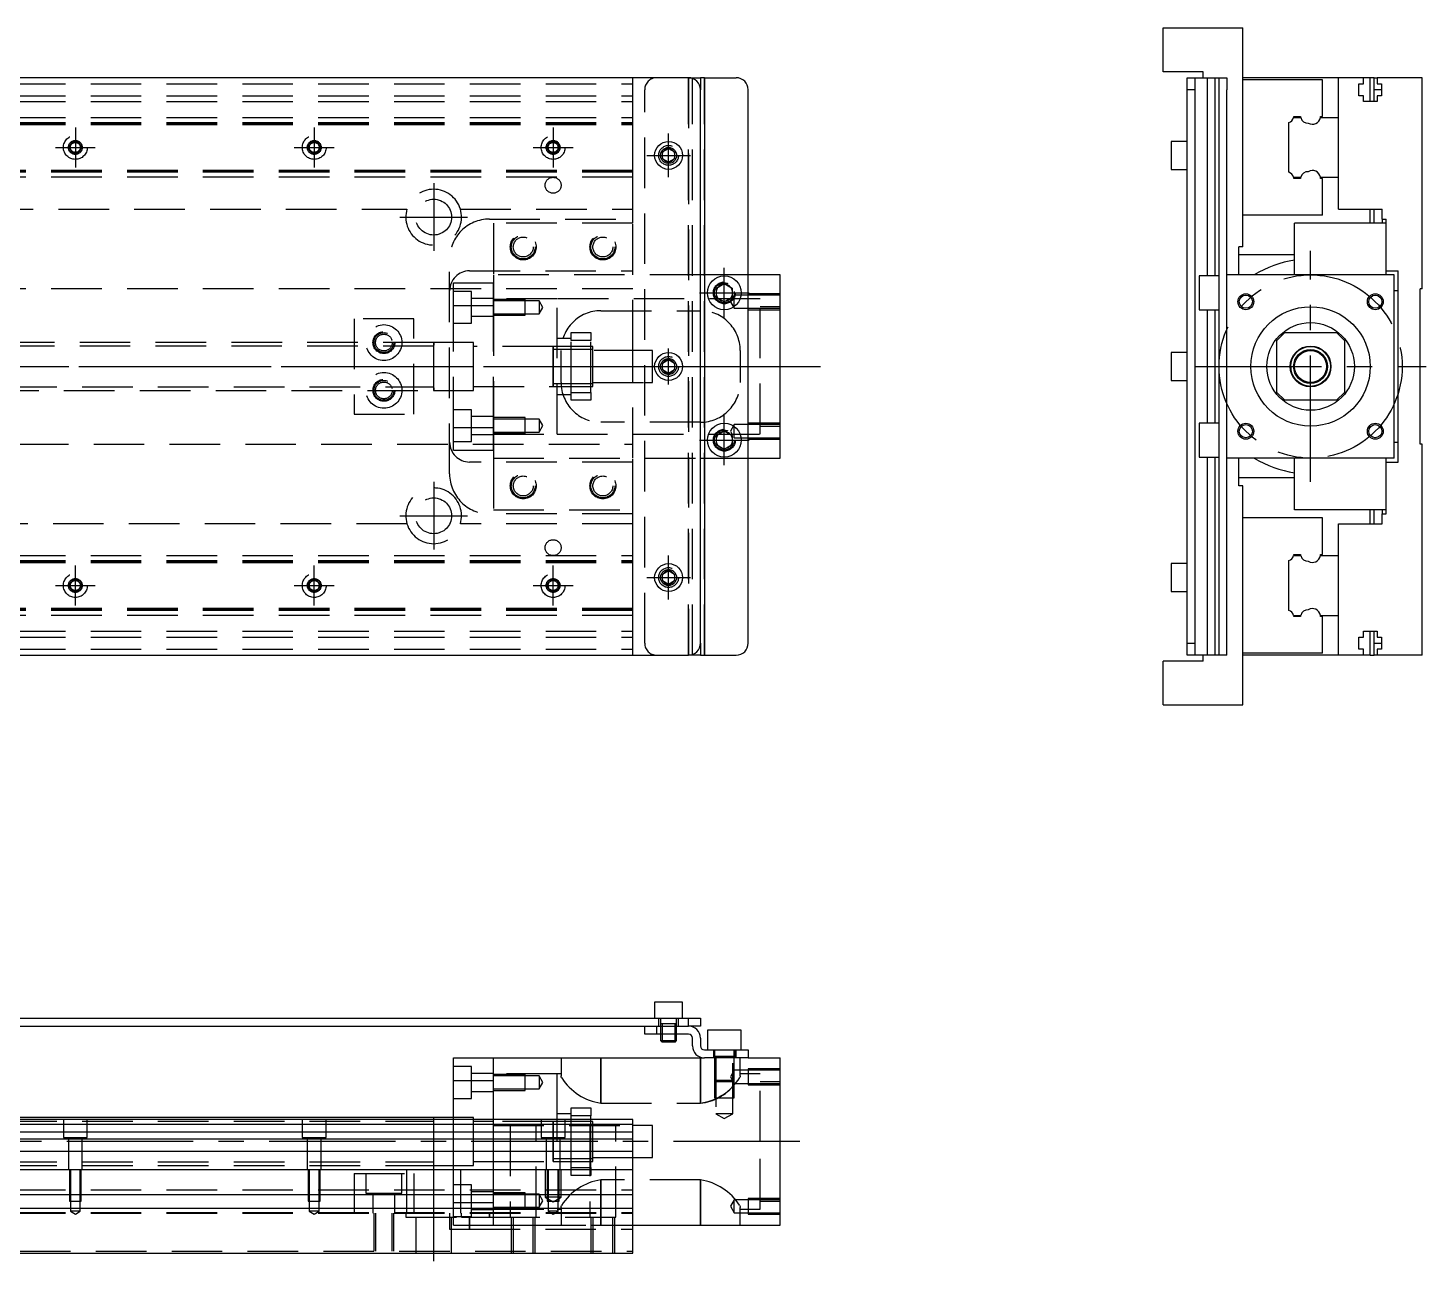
# Model space of a CAD drawing. Extents: x -14 to 676, y -266 to 87.
# Drawn here: x 325.1 to 676.3, y -224.6 to 85 of the extents above; entities that cross this region are included whole.
import ezdxf

# ---------------------------------------------------------------- set-up
doc = ezdxf.new("R2010")
doc.units = 0
doc.linetypes.add('CENTER', pattern=[50.8, 31.75, -6.35, 6.35, -6.35])
doc.linetypes.add('DASHED', pattern=[19.05, 12.7, -6.35])
doc.layers.get('0').update_dxf_attribs({"linetype": 'CONTINUOUS'})
doc.layers.add('CENTER', color=1, linetype='CENTER')

msp = doc.modelspace()

# ---------------------------------------------------------------- linework, layer by layer
at = {"color": 7, "linetype": 'CONTINUOUS'}
for p, q in [((610.25, 74), (610.25, 85)), ((610.25, 85), (630.25, 85)), ((630.25, 30), (630.25, 85)), ((620.25, 74), (610.25, 74)), ((620.25, 72.5), (620.25, 74)), ((491, 72.5), (3, 72.5)), ((491, 72.5), (494, 72.5)), ((494, 72.5), (494, 69.5)), ((495, 72.5), (494, 72.5)), ((495, 72.5), (495, -72.5)), ((495, 72.5), (503, 72.5)), ((616.25, 69.5), (616.25, 72.5)), ((616.25, 72.5), (626.25, 72.5)), ((618.25, -72.5), (618.25, 72.5)), ((621.25, 72.5), (621.25, 22.75)), ((623.25, 22.75), (623.25, 72.5)), ((624.25, 69.5), (624.25, 72.5)), ((626.25, 72.5), (626.25, 69.5)), ((654.25, 72.5), (630.25, 72.5)), ((650.25, 72), (630.25, 72)), ((650.25, 62.8), (650.25, 72)), ((654.25, 62.5), (654.25, 72.5)), ((660.55, 72.5), (654.25, 72.5)), ((659.4, 71), (660.55, 71)), ((659.4, 68), (659.4, 71)), ((662.25, 72.5), (660.55, 72.5)), ((660.55, 71), (660.55, 72.5)), ((662.25, 66.5), (662.25, 72.5)), ((663.25, 72.5), (662.25, 72.5)), ((663.25, 72.5), (663.95, 72.5)), ((663.25, 69.5), (663.25, 72.5)), ((663.95, 72.5), (663.95, 71)), ((675.25, 72.5), (663.95, 72.5)), ((663.95, 71), (665.1, 71)), ((665.1, 71), (665.1, 68)), ((675.25, 19.5), (675.25, 72.5)), ((494, -69.5), (494, 69.5)), ((506, -69.5), (506, 69.5)), ((618.25, 69.5), (616.25, 69.5)), ((616.25, -69.5), (616.25, 69.5)), ((624.25, -69.5), (624.25, 69.5)), ((626.25, 23), (626.25, 69.5)), ((660.55, 68), (659.4, 68)), ((660.55, 66.5), (660.55, 68)), ((665.1, 69.5), (663.25, 69.5)), ((663.25, 66.5), (663.25, 69.5)), ((663.95, 68), (663.95, 66.5)), ((665.1, 68), (663.95, 68)), ((663.95, 66.5), (660.55, 66.5)), ((641.75, 48.752272), (641.75, 61.247728)), ((643.002272, 62.5), (644.77668, 62.5)), ((643.047056, 62.8), (644.75, 62.8)), ((649.727372, 62.5), (654.25, 62.5)), ((649.75, 62.8), (650.25, 62.8)), ((654.25, 47.5), (654.25, 62.5)), ((654.25, 47.5), (654.25, 62.5)), ((612.25, 56.5), (612.25, 53)), ((616.25, 56.5), (612.25, 56.5)), ((484.5, 53.866026), (486, 54.73205)), ((484.5, 52.133974), (484.5, 53.866026)), ((486, 54.73205), (487.5, 53.866026)), ((487.5, 53.866026), (487.5, 52.133974)), ((612.25, 53), (612.25, 49.5)), ((486, 51.26795), (484.5, 52.133974)), ((487.5, 52.133974), (486, 51.26795)), ((612.25, 49.5), (616.25, 49.5)), ((643.002272, 47.5), (644.77668, 47.5)), ((644.75, 47.2), (643.047056, 47.2)), ((649.727372, 47.5), (654.25, 47.5)), ((650.25, 47.2), (649.75, 47.2)), ((650.25, 38), (650.25, 47.2)), ((654.25, 39.5), (654.25, 47.5)), ((654.25, 39.5), (665.25, 39.5)), ((662.25, 36), (662.25, 39.5)), ((663.25, 36), (663.25, 39.5)), ((665.25, 37), (665.25, 39.5)), ((650.25, 38), (630.25, 38)), ((666.25, 36), (643.25, 36)), ((643.25, 23), (643.25, 36)), ((665.25, 37), (666.25, 37)), ((665.25, 37), (665.25, 36)), ((666.25, 36), (666.25, 37)), ((666.25, 24), (666.25, 36)), ((666.25, 24), (666.25, 36)), ((630.25, 30), (629.25, 30)), ((629.25, 23), (629.25, 30)), ((643.25, 28), (629.25, 28)), ((514, 23), (506, 23)), ((514, -23), (514, 23)), ((619.25, 22.75), (619.25, 18.5)), ((624.25, 22.75), (619.25, 22.75)), ((626.25, -23), (626.25, 23)), ((668.25, 23), (626.25, 23)), ((666.25, 23), (666.25, 24)), ((666.25, 24), (669.25, 24)), ((668.25, -23), (668.25, 23)), ((669.25, -24), (669.25, 24)), ((498, 19.6547), (500, 20.809402)), ((498, 17.3453), (498, 19.6547)), ((500, 20.809402), (502, 19.6547)), ((502, 19.6547), (502, 17.3453)), ((619.25, 18.5), (619.25, 14.25)), ((669.25, 19), (668.25, 19)), ((675.25, 19.5), (674.75, 19.5)), ((674.75, -19.5), (674.75, 19.5)), ((500, 16.190598), (498, 17.3453)), ((502, 17.3453), (500, 16.190598)), ((619.25, 14.25), (624.25, 14.25)), ((621.25, 14.25), (621.25, -14.25)), ((623.25, -14.25), (623.25, 14.25)), ((640.75, 8.5), (638.75, 6.5)), ((640.75, 8.5), (653.75, 8.5)), ((655.75, 6.5), (653.75, 8.5)), ((427, -6.000006), (427, 6.000006)), ((457, -5.000006), (457, 5.000006)), ((457, 4.25), (457, 5.000006)), ((457, 4.25), (457, -4.25)), ((638.75, -6.5), (638.75, 6.5)), ((655.75, 6.5), (655.75, -6.5)), ((484.5, 0.866026), (486, 1.73205)), ((484.5, -0.866026), (484.5, 0.866026)), ((486, 1.73205), (487.5, 0.866026)), ((487.5, 0.866026), (487.5, -0.866026)), ((612.25, 3.5), (612.25, 0)), ((616.25, 3.5), (612.25, 3.5)), ((612.25, 0), (612.25, -3.5)), ((486, -1.73205), (484.5, -0.866026)), ((487.5, -0.866026), (486, -1.73205)), ((612.25, -3.5), (616.25, -3.5)), ((457, -5.000006), (457, -4.25)), ((638.75, -6.5), (640.75, -8.5)), ((653.75, -8.5), (655.75, -6.5)), ((653.75, -8.5), (640.75, -8.5)), ((498, -17.3453), (500, -16.190598)), ((498, -19.6547), (498, -17.3453)), ((500, -16.190598), (502, -17.3453)), ((502, -17.3453), (502, -19.6547)), ((619.25, -14.25), (619.25, -18.5)), ((624.25, -14.25), (619.25, -14.25)), ((500, -20.809402), (498, -19.6547)), ((502, -19.6547), (500, -20.809402)), ((619.25, -18.5), (619.25, -22.75)), ((668.25, -19), (669.25, -19)), ((675.25, -19.5), (674.75, -19.5)), ((675.25, -72.5), (675.25, -19.5)), ((506, -23), (514, -23)), ((619.25, -22.75), (624.25, -22.75)), ((621.25, -22.75), (621.25, -72.5)), ((623.25, -72.5), (623.25, -22.75)), ((668.25, -23), (626.25, -23)), ((626.25, -72.5), (626.25, -23)), ((629.25, -30), (629.25, -23)), ((643.25, -36), (643.25, -23)), ((666.25, -24), (666.25, -23)), ((666.25, -36), (666.25, -24)), ((666.25, -36), (666.25, -24)), ((666.25, -24), (669.25, -24)), ((643.25, -28), (629.25, -28)), ((630.25, -30), (629.25, -30)), ((630.25, -85), (630.25, -30)), ((650.25, -38), (630.25, -38)), ((666.25, -36), (643.25, -36)), ((650.25, -47.2), (650.25, -38)), ((662.25, -39.5), (662.25, -36)), ((663.25, -39.5), (663.25, -36)), ((665.25, -36), (665.25, -37)), ((665.25, -39.5), (665.25, -37)), ((665.25, -37), (666.25, -37)), ((666.25, -37), (666.25, -36)), ((654.25, -39.5), (665.25, -39.5)), ((654.25, -47.5), (654.25, -39.5)), ((641.75, -61.247728), (641.75, -48.752272)), ((643.002272, -47.5), (644.77668, -47.5)), ((643.047056, -47.2), (644.75, -47.2)), ((649.727372, -47.5), (654.25, -47.5)), ((649.75, -47.2), (650.25, -47.2)), ((654.25, -62.5), (654.25, -47.5)), ((654.25, -62.5), (654.25, -47.5)), ((484.5, -52.133974), (486, -51.26795)), ((484.5, -53.866026), (484.5, -52.133974)), ((486, -51.26795), (487.5, -52.133974)), ((487.5, -52.133974), (487.5, -53.866026)), ((612.25, -49.5), (612.25, -53)), ((616.25, -49.5), (612.25, -49.5)), ((486, -54.73205), (484.5, -53.866026)), ((487.5, -53.866026), (486, -54.73205)), ((612.25, -53), (612.25, -56.5)), ((612.25, -56.5), (616.25, -56.5)), ((643.002272, -62.5), (644.77668, -62.5)), ((644.75, -62.8), (643.047056, -62.8)), ((649.727372, -62.5), (654.25, -62.5)), ((650.25, -62.8), (649.75, -62.8)), ((650.25, -72), (650.25, -62.8)), ((654.25, -72.5), (654.25, -62.5)), ((660.55, -66.5), (663.95, -66.5)), ((660.55, -68), (660.55, -66.5)), ((662.25, -72.5), (662.25, -66.5)), ((663.25, -69.5), (663.25, -66.5)), ((663.95, -66.5), (663.95, -68)), ((494, -69.5), (494, -72.5)), ((616.25, -69.5), (618.25, -69.5)), ((616.25, -72.5), (616.25, -69.5)), ((624.25, -72.5), (624.25, -69.5)), ((659.4, -68), (660.55, -68)), ((659.4, -71), (659.4, -68)), ((663.25, -69.5), (665.1, -69.5)), ((663.25, -72.5), (663.25, -69.5)), ((663.95, -68), (665.1, -68)), ((665.1, -68), (665.1, -71)), ((3, -72.5), (491, -72.5)), ((494, -72.5), (491, -72.5)), ((494, -72.5), (495, -72.5)), ((495, -72.5), (503, -72.5)), ((626.25, -72.5), (616.25, -72.5)), ((620.25, -74), (620.25, -72.5)), ((650.25, -72), (630.25, -72)), ((654.25, -72.5), (630.25, -72.5)), ((660.55, -72.5), (654.25, -72.5)), ((660.55, -71), (659.4, -71)), ((660.55, -72.5), (660.55, -71)), ((662.25, -72.5), (660.55, -72.5)), ((662.25, -72.5), (663.25, -72.5)), ((663.95, -72.5), (663.25, -72.5)), ((663.95, -71), (663.95, -72.5)), ((665.1, -71), (663.95, -71)), ((675.25, -72.5), (663.95, -72.5)), ((610.25, -85), (610.25, -74)), ((620.25, -74), (610.25, -74)), ((610.25, -85), (630.25, -85)), ((489.5, -159.63), (482.5, -159.63)), ((482.5, -159.63), (482.5, -163.63)), ((489.5, -163.63), (489.5, -159.63)), ((297, -163.63), (491, -163.63)), ((491, -165.63), (491, -163.63)), ((491, -163.63), (494, -163.63)), ((494, -163.63), (494, -165.63)), ((297, -165.63), (483, -165.63)), ((480, -167.63), (480, -165.63)), ((483, -167.63), (480, -167.63)), ((483, -165.63), (491, -165.63)), ((483, -165.63), (483, -167.63)), ((483, -165.63), (491, -165.63)), ((491, -167.63), (483, -167.63)), ((484, -167.63), (484, -169.28)), ((484.35, -167.63), (484.35, -169.63)), ((487.65, -169.63), (487.65, -167.63)), ((488, -169.28), (488, -167.63)), ((494, -165.63), (491, -165.63)), ((504.25, -166.63), (495.75, -166.63)), ((495.75, -166.63), (495.75, -171.63)), ((504.25, -171.63), (504.25, -166.63)), ((484, -169.28), (488, -169.28)), ((484, -169.28), (484.35, -169.63)), ((487.65, -169.63), (484.35, -169.63)), ((487.65, -169.63), (488, -169.28)), ((492, -170.63), (492, -168.63)), ((494, -168.63), (494, -170.63)), ((495, -171.63), (503, -171.63)), ((503, -173.63), (503, -171.63)), ((503, -171.63), (506, -171.63)), ((506, -171.63), (506, -173.63)), ((432, -179.30029), (432, -173.63)), ((432, -173.63), (442, -173.63)), ((442, -173.63), (495, -173.63)), ((442, -189.13), (442, -173.63)), ((503, -173.63), (495, -173.63)), ((506, -173.63), (503, -173.63)), ((506, -173.63), (514, -173.63)), ((514, -215.63), (514, -173.63)), ((432, -179.30029), (442, -179.30029)), ((432, -189.13), (432, -179.30029)), ((427, -188.63), (292.5, -188.63)), ((477, -189.13), (292.5, -189.13)), ((427, -188.63), (426.995, -188.63)), ((427, -189.13), (427, -188.629994)), ((427.005, -188.63), (427, -188.63)), ((432, -188.63), (427, -188.63)), ((477, -222.63), (477, -189.13)), ((477, -190.382272), (292.5, -190.382272)), ((292.5, -192.15668), (477, -192.15668)), ((457, -190.63), (457, -189.629994)), ((458, -190.38), (457, -190.38)), ((457, -194.429962), (457, -190.63)), ((461.5, -190.38), (458, -190.38)), ((466.5, -190.38), (461.5, -190.38)), ((467, -190.38), (466.5, -190.38)), ((477, -194.053076), (292.5, -194.053076)), ((457, -194.830038), (457, -194.429962)), ((457, -199.630006), (457, -194.830038)), ((477, -197.107372), (292.5, -197.107372)), ((457, -198.88), (467, -198.88)), ((17, -201.63), (477, -201.63)), ((17, -207.93), (477, -207.93)), ((17, -211.33), (477, -211.33)), ((477, -215.63), (514, -215.63)), ((17, -222.63), (477, -222.63))]:
    msp.add_line(p, q, dxfattribs=at)
at = {"color": 3, "linetype": 'DASHED'}
for p, q in [((17, 71), (477, 71)), ((477, 62.5), (477, 72.5)), ((491, -72.5), (491, 72.5)), ((491, 72.5), (491, -72.5)), ((492, -72.5), (492, 72.5)), ((495, -72.5), (495, 72.5)), ((17, 68), (477, 68)), ((480, -69.5), (480, 69.5)), ((17, 66.5), (477, 66.5)), ((17, 62.5), (477, 62.5)), ((17, 61.247728), (477, 61.247728)), ((17, 61.1147), (477, 61.1147)), ((17, 61.1), (477, 61.1)), ((17, 60.8), (477, 60.8)), ((477, 61.247728), (477, 62.5)), ((477, 48.752272), (477, 61.247728)), ((484, 53), (484.030168, 53.346066)), ((477, 49.2), (17, 49.2)), ((477, 48.9), (17, 48.9)), ((477, 48.8853), (17, 48.8853)), ((477, 48.752272), (17, 48.752272)), ((477, 47.5), (17, 47.5)), ((477, 47.5), (477, 48.752272)), ((477, 39.5), (477, 47.5)), ((313.708204, 39.5), (420.291796, 39.5)), ((433.708204, 39.5), (477, 39.5)), ((477, 37), (477, 39.5)), ((441, 37), (477, 37)), ((477, 36), (442, 36)), ((442, 36), (442, 23)), ((477, 36), (477, 37)), ((477, 23), (477, 36)), ((431, -27), (431, 27)), ((436, 24), (477, 24)), ((442, 23), (442, 15.32971)), ((494, 23), (442, 23)), ((477, 4), (477, 23)), ((506, 23), (494, 23)), ((477, 19.5), (93.969694, 19.5)), ((432, 15.32971), (432, 21)), ((432, 21), (442, 21)), ((436.5, 18.849242), (432, 18.849242)), ((436.5, 10.849242), (436.5, 18.849242)), ((442, 15.32971), (442, 21)), ((502.5, 17.913456), (502.355836, 17.663756)), ((502.483582, 18.786038), (502.5, 18.5)), ((502.5, 14.613456), (502.5, 17.913456)), ((506, 17.913456), (502.5, 17.913456)), ((514, 18.26345), (506, 18.26345)), ((514, 17.913456), (506, 17.913456)), ((432, 15.32971), (442, 15.32971)), ((432, -15.32971), (432, 15.32971)), ((442, 17.099242), (436.5, 17.099242)), ((458, 17), (442, 17)), ((458, 17), (442, 17)), ((450, 16.849238), (442, 16.849238)), ((450, 16.499242), (442, 16.499242)), ((442, 15.32971), (442, -15.32971)), ((442, -15.32971), (442, 15.32971)), ((450, 12.849248), (450, 16.849238)), ((453.5, 16.499242), (450, 16.499242)), ((453.5, 16.499242), (453.5, 13.199242)), ((454.452628, 14.849242), (453.5, 16.499242)), ((453.5, 13.199242), (454.452628, 14.849242)), ((458, -17), (458, 17)), ((509, 17), (458, 17)), ((501.90257, 16.878676), (501.547372, 16.263456)), ((501.547372, 16.263456), (502.5, 14.613456)), ((502.5, 14.613456), (506, 14.613456)), ((506, 14.613456), (514, 14.613456)), ((506, 14.26346), (514, 14.26346)), ((509, -17), (509, 17)), ((514, 15), (509, 15)), ((422, 12), (407, 12)), ((407, 12), (407, -12)), ((422, -12), (422, 12)), ((432, 10.849242), (436.5, 10.849242)), ((436.5, 12.599242), (442, 12.599242)), ((442, 13.199242), (450, 13.199242)), ((442, 12.849248), (450, 12.849248)), ((450, 13.199242), (453.5, 13.199242)), ((469, 14), (494, 14)), ((461.5, 8.5), (466.5, 8.5)), ((461.5, 6.5), (461.5, 8.5)), ((466.5, 8.5), (466.5, 6.5)), ((427, 5.125), (72, 5.125)), ((427.005, 6), (277, 6)), ((432, 6), (426.995, 6)), ((427, -5.999164), (427, 6)), ((427, 6), (427, 5.325218)), ((437, 6), (432, 6)), ((437, 6), (432, 6)), ((437, 0), (437, 6)), ((437, 0), (437, 6)), ((456.995, 5), (437, 5)), ((457.005, 5), (437, 5)), ((457.005, 5), (456.995, 5)), ((466.5, 5), (456.995, 5)), ((457, 4.43509), (457, 5)), ((457, 5), (457, 4.435078)), ((457, 4.435078), (457, -4.435962)), ((467, 4.25), (457, 4.25)), ((466.5, 5), (457.005, 5)), ((461.5, 7), (458, 7)), ((459, -4), (459, 4)), ((461.5, -6.5), (461.5, 6.5)), ((466.5, 6.5), (461.5, 6.5)), ((466.5, -6.5), (466.5, 6.5)), ((467, 5), (466.5, 5)), ((467, 0), (467, 5)), ((480, 4), (467, 4)), ((477, -4), (477, 4)), ((482, 4), (480, 4)), ((482, 0), (482, 4)), ((504, 4), (504, -4)), ((437, -6), (437, 0)), ((437, -6), (437, 0)), ((467, -5), (467, 0)), ((482, -4), (482, 0)), ((487.973226, 0.326156), (488, 0)), ((642.25, 0), (642.275768, -0.506976)), ((72, -5.125), (427, -5.125)), ((277, -6), (427.005, -6)), ((426.995, -6), (432, -6)), ((427, -5.326228), (427, -6)), ((427, -6), (427, -5.999164)), ((432, -6), (437, -6)), ((432, -6), (437, -6)), ((437, -5), (456.995, -5)), ((437, -5), (457.005, -5)), ((456.995, -5), (457.005, -5)), ((456.995, -5), (466.5, -5)), ((457, -4.25), (467, -4.25)), ((457, -5), (457, -4.435962)), ((457, -4.435962), (457, -5)), ((457.005, -5), (466.5, -5)), ((458, -7), (461.5, -7)), ((461.5, -6.5), (466.5, -6.5)), ((461.5, -8.5), (461.5, -6.5)), ((466.5, -5), (467, -5)), ((466.5, -6.5), (466.5, -8.5)), ((467, -4), (480, -4)), ((477, -23), (477, -4)), ((480, -4), (482, -4)), ((466.5, -8.5), (461.5, -8.5)), ((407, -12), (422, -12)), ((436.5, -10.849242), (432, -10.849242)), ((436.5, -18.849242), (436.5, -10.849242)), ((442, -12.599242), (436.5, -12.599242)), ((450, -12.849248), (442, -12.849248)), ((450, -13.199242), (442, -13.199242)), ((450, -16.849238), (450, -12.849248)), ((453.5, -13.199242), (450, -13.199242)), ((453.5, -13.199242), (453.5, -16.499242)), ((454.452628, -14.849242), (453.5, -13.199242)), ((494, -14), (469, -14)), ((432, -15.32971), (442, -15.32971)), ((432, -21), (432, -15.32971)), ((436.5, -17.099242), (442, -17.099242)), ((442, -15.32971), (442, -23)), ((442, -21), (442, -15.32971)), ((442, -16.499242), (450, -16.499242)), ((442, -16.849238), (450, -16.849238)), ((442, -17), (458, -17)), ((442, -17), (458, -17)), ((450, -16.499242), (453.5, -16.499242)), ((453.5, -16.499242), (454.452628, -14.849242)), ((458, -17), (509, -17)), ((502.5, -14.613456), (501.547372, -16.263456)), ((501.547372, -16.263456), (501.90364, -16.880528)), ((502.5, -17.913456), (502.5, -14.613456)), ((506, -14.613456), (502.5, -14.613456)), ((514, -14.26346), (506, -14.26346)), ((514, -14.613456), (506, -14.613456)), ((509, -15), (514, -15)), ((93.969694, -19.5), (477, -19.5)), ((432, -18.849242), (436.5, -18.849242)), ((432, -21), (442, -21)), ((497.5, -18.5), (497.52689, -18.134318)), ((502.355326, -17.662872), (502.5, -17.913456)), ((502.5, -17.913456), (506, -17.913456)), ((506, -17.913456), (514, -17.913456)), ((506, -18.26345), (514, -18.26345)), ((477, -24), (436, -24)), ((442, -23), (494, -23)), ((442, -23), (442, -36)), ((477, -36), (477, -23)), ((494, -23), (506, -23)), ((477, -37), (441, -37)), ((442, -36), (477, -36)), ((477, -37), (477, -36)), ((477, -39.5), (477, -37)), ((420.291796, -39.5), (313.708204, -39.5)), ((477, -39.5), (433.708204, -39.5)), ((477, -47.5), (477, -39.5)), ((17, -47.5), (477, -47.5)), ((17, -48.752272), (477, -48.752272)), ((17, -48.8853), (477, -48.8853)), ((17, -48.9), (477, -48.9)), ((477, -48.752272), (477, -47.5)), ((477, -61.247728), (477, -48.752272)), ((17, -49.2), (477, -49.2)), ((487.973226, -52.673844), (488, -53)), ((477, -60.8), (17, -60.8)), ((477, -61.1), (17, -61.1)), ((477, -61.1147), (17, -61.1147)), ((477, -61.247728), (17, -61.247728)), ((477, -62.5), (17, -62.5)), ((477, -62.5), (477, -61.247728)), ((477, -72.5), (477, -62.5)), ((17, -66.5), (477, -66.5)), ((17, -68), (477, -68)), ((17, -71), (477, -71)), ((483.5, -163.63), (483.5, -165.63)), ((488.000006, -165.03), (483.999994, -165.03)), ((484, -163.63), (484, -167.63)), ((484.35, -165.03), (484.35, -167.63)), ((487.65, -167.63), (487.65, -165.03)), ((488, -167.63), (488, -163.63)), ((488.5, -165.63), (488.5, -163.63)), ((497.25, -171.63), (497.25, -173.63)), ((497.5, -171.63), (497.5, -179.23)), ((502.499994, -179.230006), (502.499994, -171.63)), ((502.5, -179.23), (502.5, -171.63)), ((502.75, -173.63), (502.75, -171.63)), ((459, -173.63), (459, -178.107288)), ((469, -184.98635), (469, -173.63)), ((469, -173.63), (469, -184.98635)), ((494, -173.63), (494, -184.98635)), ((494, -184.98635), (494, -173.63)), ((502.500006, -173.23), (497.499994, -173.23)), ((497.9, -173.23), (497.9, -187.63)), ((502.1, -187.63), (502.1, -173.23)), ((504, -178.107288), (504, -173.63)), ((436.5, -175.780758), (432, -175.780758)), ((436.5, -183.780758), (436.5, -175.780758)), ((442, -177.530758), (436.5, -177.530758)), ((458, -177.63), (442, -177.63)), ((450, -177.780762), (442, -177.780762)), ((450, -178.130758), (442, -178.130758)), ((450, -181.780752), (450, -177.780762)), ((453.5, -178.130758), (450, -178.130758)), ((453.5, -178.130758), (453.5, -179.780758)), ((454.452628, -179.780758), (453.5, -178.130758)), ((458, -189.13), (458, -177.63)), ((459, -177.63), (458, -177.63)), ((459.038578, -178.344492), (459, -178.107288)), ((459.151334, -178.625906), (459.038578, -178.344492)), ((502.5, -176.716544), (501.547372, -178.366544)), ((501.547372, -178.366544), (502.5, -180.016544)), ((506, -176.716544), (502.5, -176.716544)), ((503.966794, -178.32572), (503.869504, -178.582408)), ((504, -178.107288), (503.966794, -178.32572)), ((509, -177.63), (504, -177.63)), ((506, -176.36655), (506, -180.36654)), ((514, -176.36655), (506, -176.36655)), ((514, -176.716544), (506, -176.716544)), ((509, -194.63), (509, -177.63)), ((436.5, -182.030758), (442, -182.030758)), ((442, -181.430758), (450, -181.430758)), ((442, -181.780752), (450, -181.780752)), ((450, -181.430758), (453.5, -181.430758)), ((453.5, -179.780758), (453.5, -181.430758)), ((453.5, -181.430758), (454.452628, -179.780758)), ((497.5, -179.23), (502.5, -179.23)), ((497.5, -179.23), (497.9, -179.63)), ((497.500006, -179.230006), (497.500006, -183.63)), ((502.1, -179.63), (497.9, -179.63)), ((502.1, -179.63), (502.5, -179.23)), ((502.499994, -183.63), (502.499994, -179.230006)), ((502.5, -180.016544), (506, -180.016544)), ((506, -180.016544), (514, -180.016544)), ((506, -180.36654), (514, -180.36654)), ((514, -179.63), (509, -179.63)), ((432, -183.780758), (436.5, -183.780758)), ((469, -184.98635), (494, -184.98635)), ((497.500006, -183.63), (502.499994, -183.63)), ((72, -189.505), (427, -189.505)), ((334, -189.13), (334, -193.63)), ((340, -193.63), (340, -189.13)), ((394, -189.13), (394, -193.63)), ((400, -193.63), (400, -189.13)), ((427, -200.629164), (427, -189.13)), ((437, -188.63), (432, -188.63)), ((432, -201.63), (432, -189.13)), ((437, -189.13), (437, -188.63)), ((437, -194.63), (437, -189.13)), ((442, -190.63), (442, -189.13)), ((454, -189.13), (454, -193.63)), ((461.5, -187.63), (458, -187.63)), ((458, -190.63), (458, -189.13)), ((460, -193.63), (460, -189.13)), ((461.5, -186.13), (466.5, -186.13)), ((461.5, -188.13), (461.5, -186.13)), ((466.5, -188.13), (461.5, -188.13)), ((461.5, -189.13), (461.5, -188.13)), ((461.5, -190.63), (461.5, -189.13)), ((466.5, -186.13), (466.5, -188.13)), ((466.5, -189.13), (466.5, -188.13)), ((466.5, -190.63), (466.5, -189.13)), ((502.1, -187.63), (497.9, -187.63)), ((497.9, -187.63), (500, -188.842436)), ((500, -188.842436), (502.1, -187.63)), ((442, -189.63), (437, -189.63)), ((457, -189.63), (442, -189.63)), ((442, -190.63), (477, -190.63)), ((442, -201.63), (442, -190.63)), ((446.25, -190.63), (446.25, -213.63)), ((452.75, -213.63), (452.75, -190.63)), ((457, -189.63), (456.995, -189.63)), ((457, -189.63), (457, -190.194922)), ((457, -189.631002), (457, -189.63)), ((457.005, -189.63), (457, -189.63)), ((458, -189.63), (457, -189.63)), ((457, -190.19491), (457, -189.631002)), ((457, -190.194922), (457, -190.629226)), ((457, -190.629226), (457, -194.429974)), ((461.5, -189.63), (458, -189.63)), ((458, -194.63), (458, -190.63)), ((466.5, -189.63), (461.5, -189.63)), ((461.5, -201.13), (461.5, -190.63)), ((466.25, -190.63), (466.25, -213.63)), ((467, -189.63), (466.5, -189.63)), ((466.5, -201.13), (466.5, -190.63)), ((467, -190.63), (467, -189.63)), ((467, -199.63), (467, -190.63)), ((472.75, -213.63), (472.75, -190.63)), ((482, -190.63), (477, -190.63)), ((482, -198.63), (482, -190.63)), ((334, -193.63), (340, -193.63)), ((335.25, -193.63), (335.25, -201.63)), ((338.75, -201.63), (338.75, -193.63)), ((394, -193.63), (400, -193.63)), ((395.25, -193.63), (395.25, -201.63)), ((398.75, -201.63), (398.75, -193.63)), ((437, -200.63), (437, -194.63)), ((454, -193.63), (460, -193.63)), ((455.25, -193.63), (455.25, -201.63)), ((457, -194.429974), (457, -194.830022)), ((457, -194.830022), (457, -199.065962)), ((458.75, -201.63), (458.75, -193.63)), ((509, -211.63), (509, -194.63)), ((72, -199.755), (427, -199.755)), ((437, -199.63), (442, -199.63)), ((442, -199.63), (457.005, -199.63)), ((456.995, -199.63), (466.5, -199.63)), ((457, -199.628998), (457, -199.065962)), ((457, -199.065962), (457, -199.63)), ((457, -199.63), (457, -199.628998)), ((457.005, -199.63), (466.5, -199.63)), ((466.5, -199.63), (467, -199.63)), ((467, -198.63), (477, -198.63)), ((477, -198.63), (482, -198.63)), ((72, -200.63), (427, -200.63)), ((335.500006, -201.63), (335.500006, -207.93)), ((335.75, -201.63), (335.75, -209.63)), ((338.25, -209.63), (338.25, -201.63)), ((338.499994, -207.93), (338.499994, -201.63)), ((395.500006, -201.63), (395.500006, -207.93)), ((395.75, -201.63), (395.75, -209.63)), ((398.25, -209.63), (398.25, -201.63)), ((398.499994, -207.93), (398.499994, -201.63)), ((407, -202.63), (422, -202.63)), ((407, -202.63), (407, -207.93)), ((410, -202.63), (410, -207.63)), ((419, -207.63), (419, -202.63)), ((420.291796, -212.63), (420.291796, -201.63)), ((422, -202.63), (422, -207.93)), ((426.995, -200.63), (427, -200.63)), ((427, -200.63), (427, -200.629164)), ((427, -200.63), (427.005, -200.63)), ((427, -200.63), (432, -200.63)), ((432, -200.63), (437, -200.63)), ((432, -207.93), (432, -201.63)), ((433.708204, -201.63), (433.708204, -212.63)), ((442, -207.93), (442, -201.63)), ((455, -201.63), (455, -208.63)), ((455.500006, -201.63), (455.500006, -207.93)), ((455.75, -201.63), (455.75, -209.63)), ((458.25, -209.63), (458.25, -201.63)), ((458.499994, -207.93), (458.499994, -201.63)), ((459, -208.63), (459, -201.63)), ((461.5, -201.13), (466.5, -201.13)), ((461.5, -203.13), (461.5, -201.13)), ((466.5, -203.13), (461.5, -203.13)), ((466.5, -201.13), (466.5, -203.13)), ((17, -206.78), (477, -206.78)), ((436.5, -205.479242), (432, -205.479242)), ((436.5, -213.479242), (436.5, -205.479242)), ((494, -204.27365), (469, -204.27365)), ((469, -215.63), (469, -204.27365)), ((469, -204.27365), (469, -211.33)), ((494, -204.27365), (494, -215.63)), ((494, -215.63), (494, -204.27365)), ((335.500006, -207.93), (335.500006, -209.63)), ((335.500006, -209.63), (338.499994, -209.63)), ((335.75, -209.63), (335.75, -212.13)), ((338.25, -212.13), (338.25, -209.63)), ((338.499994, -209.63), (338.499994, -207.93)), ((395.500006, -207.93), (395.500006, -209.63)), ((395.500006, -209.63), (398.499994, -209.63)), ((395.75, -209.63), (395.75, -212.13)), ((398.25, -212.13), (398.25, -209.63)), ((398.499994, -209.63), (398.499994, -207.93)), ((407, -207.93), (407, -211.33)), ((410, -207.63), (419, -207.63)), ((411.75, -207.63), (411.75, -212.63)), ((417.25, -212.63), (417.25, -207.63)), ((422, -207.93), (422, -211.33)), ((432, -209.95971), (432, -207.93)), ((432, -211.33), (432, -209.95971)), ((432, -209.95971), (442, -209.95971)), ((442, -207.229242), (436.5, -207.229242)), ((450, -207.479248), (442, -207.479248)), ((450, -207.829242), (442, -207.829242)), ((442, -211.33), (442, -207.93)), ((450, -211.33), (450, -207.479248)), ((453.5, -207.829242), (450, -207.829242)), ((453.5, -207.829242), (453.5, -209.479242)), ((454.452628, -209.479242), (453.5, -207.829242)), ((453.5, -209.479242), (453.5, -211.129242)), ((453.5, -211.129242), (454.452628, -209.479242)), ((459, -208.63), (455, -208.63)), ((455, -208.63), (457, -209.7847)), ((455.500006, -207.93), (455.500006, -209.63)), ((455.500006, -209.63), (458.499994, -209.63)), ((455.75, -209.63), (455.75, -212.13)), ((457, -209.7847), (459, -208.63)), ((458.25, -212.13), (458.25, -209.63)), ((458.499994, -209.63), (458.499994, -207.93)), ((459.033206, -210.93428), (459.130496, -210.677592)), ((502.5, -209.243456), (501.547372, -210.893456)), ((502.5, -212.543456), (502.5, -209.243456)), ((506, -209.243456), (502.5, -209.243456)), ((503.848666, -210.634094), (503.961422, -210.915508)), ((506, -208.89346), (506, -212.89345)), ((514, -208.89346), (506, -208.89346)), ((514, -209.243456), (506, -209.243456)), ((509, -209.63), (514, -209.63)), ((17, -212.48), (477, -212.48)), ((17, -212.63), (477, -212.63)), ((338.25, -212.13), (335.75, -212.13)), ((335.75, -212.13), (337, -212.851688)), ((337, -212.851688), (338.25, -212.13)), ((398.25, -212.13), (395.75, -212.13)), ((395.75, -212.13), (397, -212.851688)), ((397, -212.851688), (398.25, -212.13)), ((407, -211.33), (407, -212.63)), ((412.000006, -212.63), (412.000006, -222.13)), ((412.4, -212.63), (412.4, -222.13)), ((416.6, -222.13), (416.6, -212.63)), ((416.999994, -222.13), (416.999994, -212.63)), ((420, -212.63), (420, -213.63)), ((420, -213.63), (434, -213.63)), ((422, -211.33), (422, -212.63)), ((422.5, -213.63), (422.5, -222.63)), ((431, -212.63), (431, -213.63)), ((431, -213.63), (431, -216.63)), ((431.5, -222.63), (431.5, -213.63)), ((432, -212.63), (432, -211.33)), ((432, -215.63), (432, -212.63)), ((432, -213.479242), (436.5, -213.479242)), ((434, -213.63), (434, -212.63)), ((434, -213.63), (434, -212.63)), ((434, -213.63), (441, -213.63)), ((436, -216.63), (436, -213.63)), ((436, -213.63), (436, -215.63)), ((436.5, -211.729242), (442, -211.729242)), ((441, -213.63), (441, -212.63)), ((441, -212.63), (441, -213.63)), ((441, -213.63), (477, -213.63)), ((442, -211.129242), (450, -211.129242)), ((442, -213.63), (442, -211.33)), ((442, -211.479238), (450, -211.479238)), ((442, -211.63), (458, -211.63)), ((442, -215.63), (442, -213.63)), ((446.500006, -213.63), (446.500006, -222.63)), ((447, -213.63), (447, -222.63)), ((450, -211.129242), (453.5, -211.129242)), ((450, -211.479238), (450, -211.33)), ((452, -222.63), (452, -213.63)), ((452.499994, -222.63), (452.499994, -213.63)), ((458.25, -212.13), (455.75, -212.13)), ((455.75, -212.13), (457, -212.851688)), ((457, -212.851688), (458.25, -212.13)), ((458, -211.63), (459, -211.63)), ((459, -211.152712), (459.033206, -210.93428)), ((459, -211.152712), (459, -215.63)), ((466.500006, -213.63), (466.500006, -222.63)), ((467, -213.63), (467, -222.63)), ((469, -211.33), (469, -213.63)), ((469, -213.63), (469, -215.63)), ((472, -222.63), (472, -213.63)), ((472.499994, -222.63), (472.499994, -213.63)), ((501.547372, -210.893456), (502.5, -212.543456)), ((502.5, -212.543456), (506, -212.543456)), ((503.961422, -210.915508), (504, -211.152712)), ((504, -215.63), (504, -211.152712)), ((504, -211.63), (509, -211.63)), ((506, -212.543456), (514, -212.543456)), ((506, -212.89345), (514, -212.89345)), ((431, -216.63), (436, -216.63)), ((432, -215.63), (442, -215.63)), ((436, -215.63), (436, -216.63)), ((436, -216.63), (477, -216.63)), ((442, -215.63), (446.500006, -215.63)), ((446.500006, -215.63), (452.499994, -215.63)), ((452.499994, -215.63), (466.500006, -215.63)), ((466.500006, -215.63), (472.499994, -215.63)), ((472.499994, -215.63), (477, -215.63)), ((94.499994, -222.13), (477, -222.13))]:
    msp.add_line(p, q, dxfattribs=at)
at = {"color": 1, "linetype": 'CENTER'}
for p, q in [((486, 47.5), (486, 58.5)), ((480.5, 53), (491.5, 53)), ((647.25, -29), (647.25, 29)), ((500, 12.25), (500, 24.75)), ((493.75, 18.5), (506.25, 18.5)), ((486, -4.5), (486, 4.5)), ((481.5, 0), (490.5, 0)), ((618.25, 0), (676.25, 0)), ((500, -24.75), (500, -12.25)), ((493.75, -18.5), (506.25, -18.5)), ((486, -58.5), (486, -47.5)), ((480.5, -53), (491.5, -53))]:
    msp.add_line(p, q, dxfattribs=at)
at = {"color": 3, "linetype": 'DASHED'}
for centre, radius in [((337, 55), 3), ((337, 55), 1.75), ((337, 55), 1.5), ((337, 55), 1.25), ((397, 55), 3), ((397, 55), 1.75), ((397, 55), 1.5), ((397, 55), 1.25), ((457, 55), 3), ((457, 55), 1.75), ((457, 55), 1.5), ((457, 55), 1.25), ((486, 53), 2.5), ((486, 53), 2), ((457, 45.5), 2), ((427, 37.5), 4.5), ((449.5, 30), 3.25), ((449.5, 30), 3), ((449.5, 30), 2.5), ((469.5, 30), 3.25), ((469.5, 30), 3), ((469.5, 30), 2.5), ((500, 18.5), 2.75), ((500, 18.5), 2.5), ((414.5, 6), 4.5), ((414.5, 6), 2.75), ((414.5, 6), 2.5), ((414.5, 6), 2.1), ((486, 0), 2.5), ((486, 0), 2), ((414.5, -6), 4.5), ((414.5, -6), 2.75), ((414.5, -6), 2.5), ((414.5, -6), 2.1), ((500, -18.5), 2.75), ((500, -18.5), 2.5), ((449.5, -30), 3.25), ((449.5, -30), 3), ((449.5, -30), 2.5), ((469.5, -30), 3.25), ((469.5, -30), 3), ((469.5, -30), 2.5), ((427, -37.5), 4.5), ((457, -45.5), 2), ((337, -55), 3), ((397, -55), 3), ((457, -55), 3), ((486, -53), 2.5), ((486, -53), 2), ((337, -55), 1.75), ((337, -55), 1.5), ((337, -55), 1.25), ((397, -55), 1.75), ((397, -55), 1.5), ((397, -55), 1.25), ((457, -55), 1.75), ((457, -55), 1.5), ((457, -55), 1.25)]:
    msp.add_circle(centre, radius, dxfattribs=at)
at = {"color": 7, "linetype": 'CONTINUOUS'}
for centre, radius in [((486, 53), 3.5), ((500, 18.5), 4.25), ((630.986544, 16.263456), 1.65), ((663.513456, 16.263456), 1.65), ((647.25, 0), 15), ((647.25, 0), 11), ((647.25, 0), 5.125), ((647.25, 0), 5), ((647.25, 0), 4.25), ((647.25, 0), 4), ((486, 0), 3.5), ((500, -18.5), 4.25), ((630.986544, -16.263456), 1.65), ((663.513456, -16.263456), 1.65), ((486, -53), 3.5)]:
    msp.add_circle(centre, radius, dxfattribs=at)
at = {"color": 1, "linetype": 'CENTER'}
msp.add_circle((647.25, 0), 23, dxfattribs=at)
at = {"color": 3, "linetype": 'CONTINUOUS'}
for centre in [(630.986544, 16.263456), (663.513456, 16.263456), (630.986544, -16.263456), (663.513456, -16.263456)]:
    msp.add_circle(centre, 2, dxfattribs=at)
at = {"color": 3, "linetype": 'DASHED'}
for centre, radius, start, end in [((483, 69.5), 3, 90, 180), ((427, 37.5), 7, 16.60155, 163.39845), ((427, 37.5), 7, 163.39845, 16.60155), ((441, 27), 10, 90, 180), ((436, 19), 5, 90, 180), ((469, 4), 10, 90, 180), ((494, 4), 10, 0, 90), ((469, -4), 10, 180, 270), ((494, -4), 10, 270, 0), ((436, -19), 5, 180, 270), ((441, -27), 10, 180, 270), ((427, -37.5), 7, 343.39845, 196.60155), ((427, -37.5), 7, 196.60155, 343.39845), ((483, -69.5), 3, 180, 270), ((470.996387, -171.089917), 14.039103, 212.46509038, 261.82472024), ((492.02589, -171.136712), 13.989624, 278.11222382, 327.84375684), ((492.73855, -172.515072), 12.534912, 275.775732, 321.159403), ((470.97411, -218.123288), 13.989624, 98.11222382, 147.84375684), ((492.003613, -218.170083), 14.039103, 32.46509038, 81.82472024)]:
    msp.add_arc(centre, radius, start, end, dxfattribs=at)
at = {"color": 7, "linetype": 'CONTINUOUS'}
for centre, radius, start, end in [((491, 69.5), 3, 0, 90), ((503, 69.5), 3, 0, 90), ((641.35, 62.9), 1.7, 283.608961, 346.391039), ((641.35, 62.9), 1.7, 346.391039, 356.627713), ((646.45, 62.8), 1.7, 180, 190.164249), ((646.45, 62.8), 1.7, 190.164249, 277.540197), ((647.75, 62.8), 2, 237.42103, 351.373073), ((647.75, 62.8), 2, 351.373073, 0), ((486, 53), 1.65, 155.380023, 180), ((486, 53), 1.65, 180, 204.619977), ((486, 53), 1.65, 144.619977, 155.380023), ((486, 53), 1.65, 95.380023, 144.619977), ((486, 53), 1.65, 84.619977, 95.380023), ((486, 53), 1.65, 35.380023, 84.619977), ((486, 53), 1.65, 24.619977, 35.380023), ((486, 53), 1.65, 335.380023, 24.619977), ((486, 53), 1.65, 204.619977, 215.380023), ((486, 53), 1.65, 215.380023, 264.619977), ((486, 53), 1.65, 264.619977, 275.380023), ((486, 53), 1.65, 275.380023, 324.619977), ((486, 53), 1.65, 324.619977, 335.380023), ((647.75, 47.2), 2, 8.626927, 122.57897), ((641.35, 47.1), 1.7, 13.608961, 76.391039), ((641.35, 47.1), 1.7, 3.372287, 13.608961), ((646.45, 47.2), 1.7, 169.835751, 180), ((646.45, 47.2), 1.7, 82.459803, 169.835751), ((647.75, 47.2), 2, 0, 8.626927), ((647.25, 0), 27, 98.519624, 121.586338), ((500, 18.5), 2.1, 162.24721, 180), ((500, 18.5), 2.1, 180, 197.75279), ((500, 18.5), 2.1, 137.75279, 162.24721), ((500, 18.5), 2.1, 197.75279, 222.24721), ((500, 18.5), 2.1, 102.24721, 137.75279), ((500, 18.5), 2.1, 77.75279, 102.24721), ((500, 18.5), 2.1, 42.24721, 77.75279), ((500, 18.5), 2.1, 17.75279, 42.24721), ((500, 18.5), 2.1, 317.75279, 342.24721), ((500, 18.5), 2.1, 342.24721, 17.75279), ((500, 18.5), 2.1, 222.24721, 257.75279), ((500, 18.5), 2.1, 257.75279, 282.24721), ((500, 18.5), 2.1, 282.24721, 317.75279), ((486, 0), 1.65, 155.380023, 180), ((486, 0), 1.65, 180, 204.619977), ((486, 0), 1.65, 144.619977, 155.380023), ((486, 0), 1.65, 95.380023, 144.619977), ((486, 0), 1.65, 84.619977, 95.380023), ((486, 0), 1.65, 35.380023, 84.619977), ((486, 0), 1.65, 24.619977, 35.380023), ((486, 0), 1.65, 335.380023, 24.619977), ((486, 0), 1.65, 204.619977, 215.380023), ((486, 0), 1.65, 215.380023, 264.619977), ((486, 0), 1.65, 264.619977, 275.380023), ((486, 0), 1.65, 275.380023, 324.619977), ((486, 0), 1.65, 324.619977, 335.380023), ((500, -18.5), 2.1, 137.75279, 162.24721), ((500, -18.5), 2.1, 102.24721, 137.75279), ((500, -18.5), 2.1, 77.75279, 102.24721), ((500, -18.5), 2.1, 42.24721, 77.75279), ((500, -18.5), 2.1, 17.75279, 42.24721), ((500, -18.5), 2.1, 162.24721, 180), ((500, -18.5), 2.1, 180, 197.75279), ((500, -18.5), 2.1, 197.75279, 222.24721), ((500, -18.5), 2.1, 222.24721, 257.75279), ((500, -18.5), 2.1, 257.75279, 282.24721), ((500, -18.5), 2.1, 282.24721, 317.75279), ((500, -18.5), 2.1, 317.75279, 342.24721), ((500, -18.5), 2.1, 342.24721, 17.75279), ((647.25, 0), 27, 238.413662, 261.480376), ((641.35, -47.1), 1.7, 283.608961, 346.391039), ((641.35, -47.1), 1.7, 346.391039, 356.627713), ((646.45, -47.2), 1.7, 180, 190.164249), ((646.45, -47.2), 1.7, 190.164249, 277.540197), ((647.75, -47.2), 2, 237.42103, 351.373073), ((647.75, -47.2), 2, 351.373073, 0), ((486, -53), 1.65, 155.380023, 180), ((486, -53), 1.65, 144.619977, 155.380023), ((486, -53), 1.65, 95.380023, 144.619977), ((486, -53), 1.65, 84.619977, 95.380023), ((486, -53), 1.65, 35.380023, 84.619977), ((486, -53), 1.65, 24.619977, 35.380023), ((486, -53), 1.65, 335.380023, 24.619977), ((486, -53), 1.65, 180, 204.619977), ((486, -53), 1.65, 204.619977, 215.380023), ((486, -53), 1.65, 215.380023, 264.619977), ((486, -53), 1.65, 264.619977, 275.380023), ((486, -53), 1.65, 275.380023, 324.619977), ((486, -53), 1.65, 324.619977, 335.380023), ((641.35, -62.9), 1.7, 13.608961, 76.391039), ((641.35, -62.9), 1.7, 3.372287, 13.608961), ((646.45, -62.8), 1.7, 169.835751, 180), ((646.45, -62.8), 1.7, 82.459803, 169.835751), ((647.75, -62.8), 2, 8.626927, 122.57897), ((647.75, -62.8), 2, 0, 8.626927), ((491, -69.5), 3, 270, 0), ((503, -69.5), 3, 270, 0), ((491, -168.63), 3, 0, 90), ((491, -168.63), 1, 0, 90), ((495, -170.63), 3, 180, 270), ((495, -170.63), 1, 180, 270)]:
    msp.add_arc(centre, radius, start, end, dxfattribs=at)
at = {"layer": 'CENTER', "color": 1, "linetype": 'CENTER'}
for p, q in [((337, 60), (337, 50)), ((397, 60), (397, 50)), ((457, 60), (457, 50)), ((332, 55), (342, 55)), ((392, 55), (402, 55)), ((452, 55), (462, 55)), ((427, 46), (427, 29)), ((418.5, 37.5), (435.5, 37.5)), ((-13.881395, 0), (524.180498, 0)), ((-5, 0), (519, 0)), ((427, -29), (427, -46)), ((418.5, -37.5), (435.5, -37.5)), ((337, -60), (337, -50)), ((397, -60), (397, -50)), ((457, -60), (457, -50)), ((332, -55), (342, -55)), ((392, -55), (402, -55)), ((452, -55), (462, -55)), ((519, -194.63), (-5, -194.63)), ((427, -224.63), (427, -199.63))]:
    msp.add_line(p, q, dxfattribs=at)

doc.saveas('drawing.dxf')
